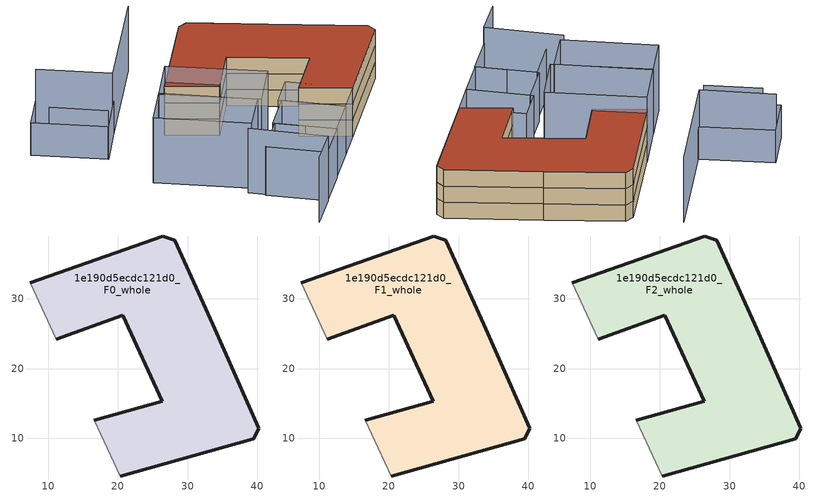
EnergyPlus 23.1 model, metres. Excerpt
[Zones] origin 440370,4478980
1e190d5ecdc121d0_F0_whole
 floor ground (EU_floor_Construction): 28.13,38.43 33.58,26.32 40.22,11.47 39.48,9.9 20.3,4.59 16.62,12.56 26.32,15.28 20.69,27.61 11.18,24.16 7.39,32.3 26.39,39.01 z0
 wall outside (EU_wall_Construction): 11.18,24.16 20.69,27.61 26.32,15.28 16.62,12.56 / 20.3,4.59 39.48,9.9 40.22,11.47 33.58,26.32 28.13,38.43 26.39,39.01 7.39,32.3 z0:3
 wall adiabatic (EU_wall_Construction): 7.39,32.3 11.18,24.16 / 16.62,12.56 20.3,4.59 z0:3
1e190d5ecdc121d0_F1_whole
 floor to 1e190d5ecdc121d0_F0_whole (EU_floor_Construction): 28.13,38.43 33.58,26.32 40.22,11.47 39.48,9.9 20.3,4.59 16.62,12.56 26.32,15.28 20.69,27.61 11.18,24.16 7.39,32.3 26.39,39.01 z3
 wall outside (EU_wall_Construction): 11.18,24.16 20.69,27.61 26.32,15.28 16.62,12.56 / 20.3,4.59 39.48,9.9 40.22,11.47 33.58,26.32 28.13,38.43 26.39,39.01 7.39,32.3 z3:6
 wall adiabatic (EU_wall_Construction): 7.39,32.3 11.18,24.16 / 16.62,12.56 20.3,4.59 z3:6
1e190d5ecdc121d0_F2_whole
 floor to 1e190d5ecdc121d0_F1_whole (EU_floor_Construction): 28.13,38.43 33.58,26.32 40.22,11.47 39.48,9.9 20.3,4.59 16.62,12.56 26.32,15.28 20.69,27.61 11.18,24.16 7.39,32.3 26.39,39.01 z6
 wall outside (EU_wall_Construction): 11.18,24.16 20.69,27.61 26.32,15.28 16.62,12.56 / 20.3,4.59 39.48,9.9 40.22,11.47 33.58,26.32 28.13,38.43 26.39,39.01 7.39,32.3 z6:9
 wall adiabatic (EU_wall_Construction): 7.39,32.3 11.18,24.16 / 16.62,12.56 20.3,4.59 z6:9
 roof outside (EU_roof_Construction): 39.48,9.9 40.22,11.47 33.58,26.32 28.13,38.43 26.39,39.01 7.39,32.3 11.18,24.16 20.69,27.61 26.32,15.28 16.62,12.56 20.3,4.59 z9
shading: -4.13,11.57 -0.81,-1.31 / -0.81,-1.31 -7.8,-3.11 / 24.23,47 2.78,39.35 / 2.78,39.35 -1.44,51.21 / -7.76,26.95 0.04,29.68 / 0.04,29.68 5.39,14.43 / 5.39,14.43 -2.41,11.7 / -2.41,11.7 -7.76,26.95 / 5.61,13.84 -0.21,29.59 / -0.21,29.59 8.66,32.87 / 8.66,32.87 14.47,17.11 / 14.47,17.11 5.61,13.84 z0:12; -7.09,46 -3.87,36.95 / 4.18,10.79 6.89,0.86 / 6.89,0.86 -0.83,-1.24 / -0.83,-1.24 -3.54,8.68 / -3.54,8.68 4.18,10.79 / 6.88,0.91 4.1,11.08 / 4.1,11.08 11.57,13.12 / 11.57,13.12 14.34,2.95 / 14.34,2.95 6.88,0.91 / 20.3,4.59 14.33,2.96 / 14.33,2.96 11.4,13.69 / 11.4,13.69 17.37,15.32 / 17.37,15.32 20.3,4.59 z0:9; -6.85,24.55 -2.54,12.07 z0:3; -3.85,36.89 -8.23,48.77 / -8.23,48.77 -0.17,51.74 / -0.17,51.74 4.21,39.86 / 4.21,39.86 -3.85,36.89 z0:6
[Building]
EU S2 Campaign: North Axis=0; Terrain=City; Solar Distribution=FullExterior
[Site:Location]
Madrid: Latitude=40.5; Longitude=-3.5; Time Zone=1; Elevation=609
[SizingPeriod:WeatherFileDays]
AnnualSizingPeriod: Begin Month=1; Begin Day of Month=1; End Month=12; End Day of Month=31; Day of Week for Start Day=Monday; Use Weather File Daylight Saving Period=No; Use Weather File Rain and Snow Indicators=No
[MATERIAL]
EU_InternalMass_Material: Roughness=MediumRough; Thickness=0.1; Conductivity=1; Density=1800; Specific Heat=900; Thermal Absorptance=0.9; Solar Absorptance=0.7; Visible Absorptance=0.7
[MATERIAL:NOMASS] Roughness=MediumRough; Thermal Absorptance=0.9; Solar Absorptance=0.7; Visible Absorptance=0.7
Name | Thermal Resistance
EU_wall_NoMass | 0.609216
EU_roof_NoMass | 0.513268
EU_floor_NoMass | 0.568163
[CONSTRUCTION]
EU_wall_Construction: EU_wall_NoMass
EU_roof_Construction: EU_roof_NoMass
EU_floor_Construction: EU_floor_NoMass
EU_InternalMass_Construction: EU_InternalMass_Material
[ZONE] Type=1; Multiplier=1; Ceiling Height=autocalculate; Volume=1588.44; Floor Area=autocalculate; Part of Total Floor Area=Yes
1e190d5ecdc121d0_F0_whole; 1e190d5ecdc121d0_F1_whole; 1e190d5ecdc121d0_F2_whole
[INTERNALMASS] Construction=EU_InternalMass_Construction; Surface Area=529.481
Name | Zone or ZoneList
1e190d5ecdc121d0_F0_whole_EU_InternalMass | 1e190d5ecdc121d0_F0_whole
1e190d5ecdc121d0_F1_whole_EU_InternalMass | 1e190d5ecdc121d0_F1_whole
1e190d5ecdc121d0_F2_whole_EU_InternalMass | 1e190d5ecdc121d0_F2_whole
[OTHEREQUIPMENT] Fuel Type=Electricity; Design Level Calculation Method=Watts/Area; Power per Zone Floor Area=1; Fraction Latent=0; Fraction Radiant=0; Fraction Lost=0; Carbon Dioxide Generation Rate=0; EndUse Subcategory=EU_Step8_InternalGains
Name | Zone or ZoneList or Space or SpaceList | Schedule
EU_Step8_InternalGain_1e190d5ecdc121d0_F0_whole_f000 | 1e190d5ecdc121d0_F0_whole | EU_Step8_GainSchedule_1e190d5ecdc121d0_F0_whole_f000
EU_Step8_InternalGain_1e190d5ecdc121d0_F1_whole_f000 | 1e190d5ecdc121d0_F1_whole | EU_Step8_GainSchedule_1e190d5ecdc121d0_F1_whole_f000
EU_Step8_InternalGain_1e190d5ecdc121d0_F2_whole_f000 | 1e190d5ecdc121d0_F2_whole | EU_Step8_GainSchedule_1e190d5ecdc121d0_F2_whole_f000
[ZONEVENTILATION:DESIGNFLOWRATE] Schedule=EU_AlwaysOn; Design Flow Rate Calculation Method=AirChanges/Hour; Air Changes per Hour=0.752966; Ventilation Type=Natural; Fan Pressure Rise=0; Fan Total Efficiency=1; Constant Term Coefficient=1; Temperature Term Coefficient=0; Velocity Term Coefficient=0; Velocity Squared Term Coefficient=0; Minimum Indoor Temperature=-100; Maximum Indoor Temperature=100; Delta Temperature=-100; Minimum Outdoor Temperature=-100; Maximum Outdoor Temperature=100; Maximum Wind Speed=40
Name | Zone or ZoneList or Space or SpaceList
EU_ConstantAir_1e190d5ecdc121d0_F0_whole | 1e190d5ecdc121d0_F0_whole
EU_ConstantAir_1e190d5ecdc121d0_F1_whole | 1e190d5ecdc121d0_F1_whole
EU_ConstantAir_1e190d5ecdc121d0_F2_whole | 1e190d5ecdc121d0_F2_whole
[HVACTEMPLATE:THERMOSTAT] Constant Heating Setpoint=20; Constant Cooling Setpoint=50
EU_HeatOnly_1e190d5ecdc121d0_F0_whole; EU_HeatOnly_1e190d5ecdc121d0_F1_whole; EU_HeatOnly_1e190d5ecdc121d0_F2_whole
[HVACTEMPLATE:ZONE:IDEALLOADSAIRSYSTEM] System Availability Schedule=EU_AlwaysOn; Maximum Heating Supply Air Temperature=50; Minimum Cooling Supply Air Temperature=13; Maximum Heating Supply Air Humidity Ratio=0.0156; Minimum Cooling Supply Air Humidity Ratio=0.0077; Heating Limit=NoLimit; Cooling Limit=NoLimit; Heating Availability Schedule=EU_AlwaysOn; Cooling Availability Schedule=EU_CoolingOff; Dehumidification Control Type=ConstantSensibleHeatRatio; Cooling Sensible Heat Ratio=0.7; Dehumidification Setpoint=60; Humidification Control Type=None; Humidification Setpoint=30; Outdoor Air Method=None; Outdoor Air Flow Rate per Person=0.00944; Outdoor Air Flow Rate per Zone Floor Area=0; Outdoor Air Flow Rate per Zone=0; Demand Controlled Ventilation Type=None; Outdoor Air Economizer Type=NoEconomizer; Heat Recovery Type=None; Sensible Heat Recovery Effectiveness=0.7; Latent Heat Recovery Effectiveness=0.65
Name | Template Thermostat
1e190d5ecdc121d0_F0_whole | EU_HeatOnly_1e190d5ecdc121d0_F0_whole
1e190d5ecdc121d0_F1_whole | EU_HeatOnly_1e190d5ecdc121d0_F1_whole
1e190d5ecdc121d0_F2_whole | EU_HeatOnly_1e190d5ecdc121d0_F2_whole
[SIZING:ZONE] Zone Cooling Design Supply Air Temperature Input Method=SupplyAirTemperature; Zone Cooling Design Supply Air Temperature=13; Zone Heating Design Supply Air Temperature Input Method=SupplyAirTemperature; Zone Heating Design Supply Air Temperature=50; Zone Cooling Design Supply Air Humidity Ratio=0.008; Zone Heating Design Supply Air Humidity Ratio=0.008; Cooling Design Air Flow Method=DesignDay; Cooling Design Air Flow Rate=0; Cooling Minimum Air Flow per Zone Floor Area=0.000762; Cooling Minimum Air Flow=0; Cooling Minimum Air Flow Fraction=0.2; Heating Design Air Flow Method=DesignDay; Heating Design Air Flow Rate=0; Heating Maximum Air Flow per Zone Floor Area=0.002032; Heating Maximum Air Flow=0.141576; Heating Maximum Air Flow Fraction=0.3; Account for Dedicated Outdoor Air System=No; Dedicated Outdoor Air System Control Strategy=NeutralSupplyAir; Dedicated Outdoor Air Low Setpoint Temperature for Design=autosize; Dedicated Outdoor Air High Setpoint Temperature for Design=autosize; Zone Load Sizing Method=Sensible Load Only No Latent Load; Zone Latent Cooling Design Supply Air Humidity Ratio Input Method=HumidityRatioDifference; Zone Cooling Design Supply Air Humidity Ratio Difference=0.005; Zone Latent Heating Design Supply Air Humidity Ratio Input Method=HumidityRatioDifference; Zone Humidification Design Supply Air Humidity Ratio Difference=0.005
1e190d5ecdc121d0_F0_whole; 1e190d5ecdc121d0_F1_whole; 1e190d5ecdc121d0_F2_whole
[SCHEDULE:CONSTANT]
Name | Hourly Value
EU_AlwaysOn | 1
EU_CoolingOff | 0
[SCHEDULE:FILE] Column Number=1; Rows to Skip at Top=0; Number of Hours of Data=8760; Column Separator=Comma; Interpolate to Timestep=No; Minutes per Item=60; Adjust Schedule for Daylight Savings=Yes
Name | File
EU_Step8_GainSchedule_1e190d5ecdc121d0_F0_whole_f000 | ../../schedules/1e190d5ecdc121d0/1e190d5ecdc121d0_F0_whole_f000_gain.csv
EU_Step8_GainSchedule_1e190d5ecdc121d0_F1_whole_f000 | ../../schedules/1e190d5ecdc121d0/1e190d5ecdc121d0_F1_whole_f000_gain.csv
EU_Step8_GainSchedule_1e190d5ecdc121d0_F2_whole_f000 | ../../schedules/1e190d5ecdc121d0/1e190d5ecdc121d0_F2_whole_f000_gain.csv
